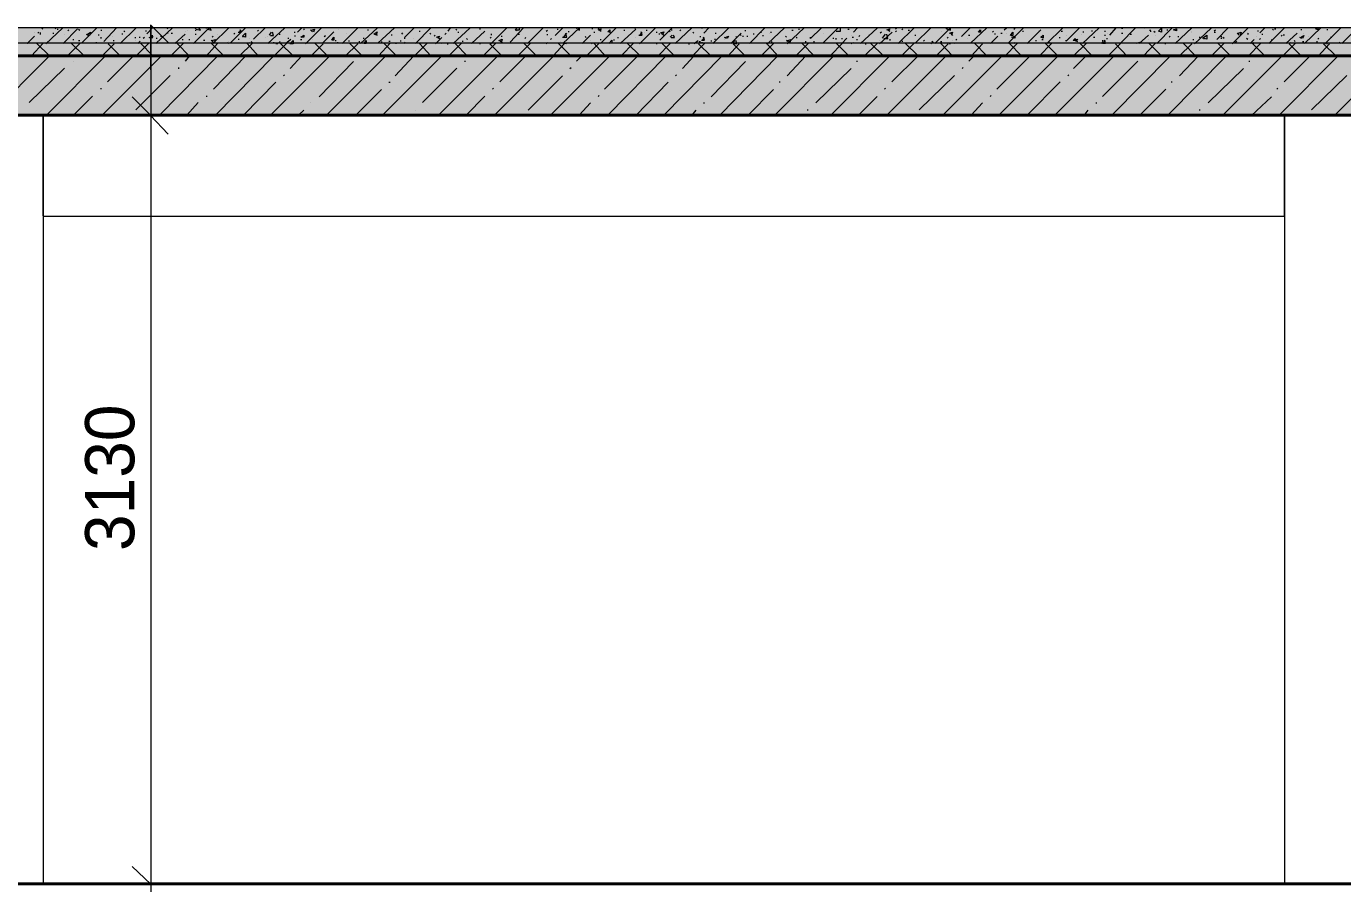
# Model space of a CAD drawing. Header units: millimetres. Extents: x -136833 to 49383, y -8033 to 344618.
# Drawn here: x -17669 to -12310, y 45157 to 48646 of the extents above; entities that cross this region are included whole.
import ezdxf

# ---------------------------------------------------------------- set-up
doc = ezdxf.new("R2010")
doc.units = ezdxf.units.MM
doc.layers.add('PDF _Геометрия', color=7, linetype='Continuous', true_color=0x1d1d1d)
doc.layers.add('PDF _Сплошная заливка', color=7, linetype='Continuous', true_color=0xffffff)
doc.layers.add('PDF _Текст', color=7, linetype='Continuous')

msp = doc.modelspace()

# ---------------------------------------------------------------- hatches: boundary and pattern name
at = {"layer": 'PDF _Сплошная заливка', "transparency": 33554559}
h = msp.add_hatch(color=256, dxfattribs=at)
h.paths.add_polyline_path([(-65546.2, 48285.5), (-65546.2, 48526.4), (-101294, 48526.4), (-101294, 48285.5)])
h.paths.add_polyline_path([(146.8, 48285.5), (146.8, 48526.4), (-22999.7, 48526.4), (-22999.7, 48285.5)])
h.paths.add_polyline_path([(-23351, 48285.5), (-23351, 48526.4), (-26352.2, 48526.4), (-26352.2, 48285.5)])
h.paths.add_polyline_path([(-26398.8, 48285.5), (-26398.8, 48526.4), (-44097.3, 48526.4), (-44097.3, 48285.5)])
h.paths.add_polyline_path([(-45350.3, 48285.5), (-45350.3, 48526.4), (-50899.8, 48526.4), (-50899.8, 48285.5)])
h.paths.add_polyline_path([(-50950.6, 48285.5), (-50950.6, 48526.4), (-65296.5, 48526.4), (-65296.5, 48285.5)])

# ---------------------------------------------------------------- linework, layer by layer
at = {"layer": 'PDF _Геометрия', "color": 7, "lineweight": 9}
for points in [[(149, 51904.4), (149, 50981.6), (149, 48653.3), (149, 48640.7), (-19848.8, 48640.7)], [(-19848.8, 48526.4), (149, 48526.4), (149, 48577.2), (149, 48640.7)], [(-17162.2, 48469.8), (-17162.2, 48651.7), (-17162.2, 48283.5), (-17162.2, 45032.3)], [(149, 48577.2), (-19848.8, 48577.2)], [(-17600.9, 47874.5), (-17600.9, 48285.1), (-17600.9, 45156.9), (-18299.5, 45156.9)], [(-17597, 47873.6), (-12547.1, 47873.6), (-12547.1, 48284.3), (-12547.1, 45155.9), (-17597, 45155.9)], [(-12547.1, 48284.3), (-17597, 48284.3)], [(-17162.2, 48283.5), (-17284.7, 48283.5)], [(-17163.1, 48283.6), (-17056.9, 48283.6)]]:
    msp.add_lwpolyline(points, dxfattribs=at)
at = {"layer": 'PDF _Геометрия', "lineweight": 9}
for points in [[(-17636, 48623), (-17636, 48623)], [(-17622.7, 48618.7), (-17618.4, 48622.9)], [(-17613.9, 48619.6), (-17609.7, 48619.6)], [(-17613.9, 48615.4), (-17609.7, 48615.4)], [(-17605.2, 48635.5), (-17600.9, 48639.7)], [(-17589.4, 48575.5), (-17521.9, 48639.1)], [(-17561.3, 48618.2), (-17557, 48618.2)], [(-17552.5, 48640.2), (-17548.3, 48636.1)], [(-17543.7, 48635), (-17539.5, 48635)], [(-17519.5, 48577.1), (-17460.5, 48636.4)], [(-17513.2, 48614.6), (-17513.2, 48614.6)], [(-17499.9, 48628.1), (-17495.6, 48632.4)], [(-17456, 48635.3), (-17451.7, 48631)], [(-17444.8, 48577.4), (-17381.5, 48640.9)], [(-17425.2, 48614.8), (-17416.6, 48610.5), (-17420.9, 48610.5)], [(-17420.7, 48613.7), (-17407.9, 48622.2), (-17412.1, 48609.5)], [(-17377, 48611.2), (-17372.8, 48611.2)], [(-17364, 48632.3), (-17364, 48628.1)], [(-17353.1, 48585.2), (-17302.6, 48640.2)], [(-17286.9, 48576.1), (-17223.6, 48639.6)], [(-17280.5, 48615.6), (-17276.3, 48615.6)], [(-17271.8, 48628.2), (-17267.5, 48624)], [(-17267.5, 48627.3), (-17267.5, 48627.3)], [(-17184, 48627.6), (-17179.7, 48627.6)], [(-17179.1, 48615.6), (-17153.4, 48641)], [(-17171, 48623.2), (-17171, 48623.2)], [(-17142.1, 48576.9), (-17074.5, 48640.4)], [(-17096.3, 48636.2), (-17092, 48640.5)], [(-17096.3, 48619.4), (-17092, 48619.4)], [(-17078.7, 48619.2), (-17074.5, 48619.2)], [(-17063.9, 48576.4), (-17021.8, 48614.5)], [(-17021.8, 48624), (-17021.8, 48624)], [(-17013, 48628.1), (-17013, 48628.1)], [(-16988.8, 48576.6), (-16925.3, 48640.1)], [(-16982.2, 48636.3), (-16977.9, 48640.5)], [(-16982.2, 48631.1), (-16977.9, 48631.1)], [(-16982.2, 48614.1), (-16977.9, 48614.1)], [(-16977.5, 48635.2), (-16960.4, 48631), (-16964.7, 48639.4)], [(-16938.3, 48640.2), (-16934.1, 48640.2)], [(-16929.6, 48634.9), (-16925.3, 48639.1)], [(-16929.4, 48634.8), (-16916.5, 48630.6), (-16920.8, 48639)], [(-16909.9, 48575.9), (-16846.3, 48639.5)], [(-16890.2, 48611.2), (-16890.2, 48611.2)], [(-16839.7, 48577.4), (-16776.1, 48640.9)], [(-16824.3, 48614.8), (-16820, 48619.1)], [(-16806.5, 48623.1), (-16793.7, 48623.1), (-16798, 48631.6)], [(-16802.3, 48622.1), (-16793.7, 48630.6)], [(-16758.6, 48640.7), (-16758.6, 48640.7)], [(-16758.6, 48640.7), (-16758.6, 48640.7)], [(-16743.6, 48593.7), (-16697.2, 48640.2)], [(-16727.8, 48626.7), (-16723.5, 48631)], [(-16686.2, 48576.1), (-16618.2, 48639.6)], [(-16679.4, 48610.3), (-16670.9, 48623.1)], [(-16674.9, 48609.3), (-16662.1, 48609.3), (-16666.4, 48622)], [(-16640, 48614.3), (-16635.8, 48614.3)], [(-16578.6, 48622.3), (-16574.3, 48622.3)], [(-16565.2, 48623.1), (-16548, 48640)], [(-16539.2, 48636.7), (-16539.2, 48632.5)], [(-16539.2, 48628.2), (-16539.2, 48628.2)], [(-16532.8, 48575.8), (-16469, 48639.4)], [(-16512.7, 48632.2), (-16504.1, 48623.7)], [(-16508.3, 48631.1), (-16495.4, 48635.3), (-16499.7, 48622.6)], [(-16469, 48636.1), (-16469, 48636.1)], [(-16463, 48577.4), (-16416.4, 48624)], [(-16398.9, 48635.5), (-16398.9, 48635.5)], [(-16383.7, 48576.6), (-16319.9, 48640.1)], [(-16363.8, 48618.3), (-16363.8, 48618.3)], [(-16308.4, 48576), (-16240.9, 48639.5)], [(-16280.3, 48632.3), (-16276, 48632.3)], [(-16253.8, 48615.1), (-16240.9, 48623.5), (-16245.2, 48610.8)], [(-16249.5, 48614.1), (-16240.9, 48609.8)], [(-16238.2, 48577.3), (-16170.7, 48640.9)], [(-16183.8, 48611.3), (-16179.5, 48611.3)], [(-16139.9, 48615.1), (-16135.6, 48619.4)], [(-16129.8, 48601.1), (-16091.8, 48639.2)], [(-16084.8, 48577.1), (-16021.6, 48640.6)], [(-16069.8, 48627.3), (-16065.4, 48627.3)], [(-16025.9, 48618.5), (-16021.6, 48614.2)], [(-16008.3, 48606.7), (-16004, 48610.8)], [(-15964.5, 48613.7), (-15960.2, 48618)], [(-15951.2, 48627.3), (-15942.6, 48640)], [(-15931.3, 48575.9), (-15863.6, 48639.4)], [(-15920.6, 48635.5), (-15916.3, 48631.3)], [(-15911.8, 48622.8), (-15907.5, 48622.8)], [(-15857, 48576.3), (-15802.2, 48627.1)], [(-15824.1, 48635.7), (-15819.8, 48635.7)], [(-15777.9, 48575.6), (-15714.5, 48639.1)], [(-15775.9, 48615.2), (-15775.9, 48610.9)], [(-15699.1, 48581.3), (-15644.3, 48640.5)], [(-15679.3, 48632.3), (-15670.6, 48640.7)], [(-15678.4, 48632.2), (-15661.8, 48632.2), (-15661.8, 48640.7)], [(-15674.9, 48632.3), (-15670.6, 48628)], [(-15666.2, 48614.3), (-15661.8, 48614.3)], [(-15628.8, 48576.4), (-15565.3, 48639.9)], [(-15582.9, 48640), (-15582.9, 48640)], [(-15552.1, 48627.1), (-15547.8, 48631.2)], [(-15547.8, 48610.1), (-15547.8, 48614.3)], [(-15516, 48609.6), (-15486.4, 48639.2)], [(-15508.2, 48635.1), (-15503.9, 48635.1)], [(-15485.4, 48601.9), (-15468.8, 48601.9), (-15473.1, 48618.9)], [(-15484.1, 48577.1), (-15416.2, 48640.6)], [(-15481.8, 48601), (-15468.8, 48617.9)], [(-15460, 48623.1), (-15460, 48627.3)], [(-15429.3, 48636.4), (-15424.9, 48640.7)], [(-15424.8, 48635.4), (-15416.2, 48631.2), (-15416.2, 48639.7)], [(-15406.3, 48576.7), (-15372.3, 48610.6)], [(-15363.5, 48635), (-15363.5, 48639.2)], [(-15359.1, 48623.2), (-15354.7, 48623.2)], [(-15341.5, 48635.7), (-15337.2, 48640)], [(-15341.4, 48632.4), (-15328.4, 48636.7), (-15332.8, 48628.2)], [(-15337.2, 48636.7), (-15337.2, 48636.7)], [(-15337.1, 48631.5), (-15328.4, 48627.2)], [(-15330.7, 48576.9), (-15267, 48640.4)], [(-15293.3, 48623.6), (-15293.3, 48619.5)], [(-15251.8, 48576.3), (-15188, 48635.5)], [(-15236.2, 48630.6), (-15231.9, 48630.6)], [(-15192.4, 48640.7), (-15188, 48640.7)], [(-15174.8, 48610.8), (-15161.7, 48610.8), (-15166.1, 48623.6)], [(-15172.8, 48575.6), (-15109.1, 48639.1)], [(-15170.4, 48609.9), (-15161.7, 48622.6)], [(-15152.9, 48619.3), (-15152.9, 48619.3)], [(-15144.2, 48631.9), (-15144.2, 48627.7)], [(-15104.6, 48622.1), (-15100.3, 48622.1)], [(-15091.5, 48613.6), (-15091.5, 48617.8)], [(-15089.6, 48589.7), (-15038.9, 48640.5)], [(-15087, 48619.6), (-15074, 48623.9), (-15078.3, 48611.2)], [(-15082.7, 48618.6), (-15074, 48610.2)], [(-15052, 48627.9), (-15047.7, 48623.6)], [(-15047.6, 48602.4), (-15038.9, 48610.8)], [(-15043.2, 48632), (-15038.9, 48632)], [(-15027.4, 48576.3), (-14959.9, 48639.9)], [(-15008.1, 48627.5), (-15003.8, 48631.8)], [(-14955.5, 48622.8), (-14951.1, 48618.6)], [(-14920.4, 48640.4), (-14916, 48640.4)], [(-14910.8, 48619.1), (-14889.7, 48640.3)], [(-14874, 48576.1), (-14810.8, 48639.6)], [(-14863.4, 48619.9), (-14863.4, 48615.6)], [(-14800.3, 48576.7), (-14758.1, 48619)], [(-14762.5, 48613.8), (-14758.1, 48609.6)], [(-14740.6, 48626.4), (-14740.6, 48630.6)], [(-14724.9, 48576.9), (-14661.6, 48640.4)], [(-14709.8, 48615.3), (-14705.5, 48615.3)], [(-14679.1, 48623.6), (-14679.1, 48619.3)], [(-14670.4, 48610.8), (-14670.4, 48606.6)], [(-14650.3, 48576.3), (-14582.6, 48639.7)], [(-14644, 48619.1), (-14644, 48619.1)], [(-14639.6, 48623.2), (-14635.3, 48623.2)], [(-14573.9, 48640.6), (-14573.9, 48640.6)], [(-14571.4, 48575.6), (-14503.7, 48639.1)], [(-14551.9, 48631), (-14547.5, 48631)], [(-14525.6, 48635), (-14521.2, 48635)], [(-14475.7, 48597.2), (-14433.5, 48639.5)], [(-14426.7, 48577.4), (-14363.3, 48640.9), (-14375.7, 48628.2)], [(-14424.7, 48618.2), (-14424.7, 48618.2)], [(-14371.3, 48627.2), (-14354.5, 48627.2), (-14354.5, 48639.9)], [(-14323.8, 48635.3), (-14319.4, 48635.3)], [(-14301.1, 48623.3), (-14284.3, 48640.2)], [(-14273.2, 48576.1), (-14205.3, 48639.6)], [(-14240.4, 48611.2), (-14240.4, 48611.2)], [(-14195.1, 48575.6), (-14143.9, 48622.2)], [(-14192.2, 48619.3), (-14187.8, 48623.5)], [(-14182.7, 48597.9), (-14170.3, 48614.9)], [(-14178.3, 48596.9), (-14161.5, 48596.9), (-14165.9, 48613.9)], [(-14165.1, 48631.7), (-14152.7, 48636), (-14157.1, 48627.5)], [(-14161.5, 48630.7), (-14152.7, 48626.5)], [(-14130.8, 48634.7), (-14126.4, 48639)], [(-14130.8, 48624), (-14126.4, 48628.2)], [(-14119.8, 48575.9), (-14056.2, 48639.4)], [(-14104.4, 48632.2), (-14100.1, 48636.5)], [(-14078.1, 48631.1), (-14073.7, 48631.1)], [(-14051.8, 48610.7), (-14047.4, 48610.7)], [(-14049.6, 48577.3), (-13986, 48640.8)], [(-13970.7, 48576.7), (-13907, 48640.1)], [(-13942.1, 48626.7), (-13942.1, 48626.7)], [(-13924.6, 48636), (-13915.8, 48640.2)], [(-13919.5, 48634.9), (-13907, 48630.7), (-13907, 48639.2)], [(-13910.7, 48618.9), (-13898.3, 48623.1), (-13902.6, 48610.4)], [(-13907, 48617.9), (-13898.3, 48609.5)], [(-13861.8, 48605.6), (-13828.1, 48639.5)], [(-13832.5, 48610.8), (-13828.1, 48610.8)], [(-13825.3, 48577.4), (-13757.9, 48640.9)], [(-13740.3, 48639.8), (-13740.3, 48639.8)], [(-13735.9, 48622.7), (-13731.5, 48627)], [(-13727.2, 48615.2), (-13722.8, 48615.2)], [(-13700.8, 48618.3), (-13696.5, 48618.3)], [(-13687.7, 48631.8), (-13678.9, 48640.3)], [(-13678.9, 48619.1), (-13678.9, 48619.1)], [(-13672.5, 48577.1), (-13608.7, 48640.7)], [(-13648.2, 48635.7), (-13643.8, 48635.7), (-13643.8, 48639.9)], [(-13613.1, 48627), (-13608.7, 48627)], [(-13593.6, 48576.6), (-13538.5, 48631.6)], [(-13547.3, 48630.7), (-13547.3, 48630.7)], [(-13514, 48575.9), (-13450.8, 48639.4)], [(-13455.2, 48626.7), (-13450.8, 48626.7)], [(-13435.7, 48585.7), (-13380.6, 48640.7)], [(-13433.2, 48610.6), (-13433.2, 48610.6)], [(-13371.8, 48614.3), (-13371.8, 48614.3)], [(-13369.3, 48576.6), (-13301.6, 48640.1)], [(-13367.4, 48623.7), (-13363, 48623.7)], [(-13332.4, 48627.6), (-13327.9, 48627.6)], [(-13279.7, 48626.3), (-13275.3, 48626.3)], [(-13266.5, 48618.7), (-13266.5, 48618.7)], [(-13257.2, 48610.9), (-13231.4, 48640.5)], [(-13215.8, 48576.4), (-13152.5, 48639.9)], [(-13209.5, 48639.4), (-13205.1, 48639.4)], [(-13209.5, 48618.2), (-13205.1, 48618.2)], [(-13187.6, 48639.2), (-13187.6, 48639.2)], [(-13174.4, 48614.6), (-13170, 48614.6)], [(-13117.4, 48636.3), (-13117.4, 48636.3)], [(-13095.5, 48630.9), (-13091, 48630.9)], [(-13091, 48623.4), (-13091, 48627.7)], [(-13077.9, 48626.5), (-13073.5, 48622.3)], [(-13073.5, 48639.2), (-13073.5, 48639.2)], [(-13066.7, 48577.1), (-13003.3, 48640.6)], [(-13051.6, 48639), (-13047.2, 48639)], [(-13025.3, 48632.3), (-13020.9, 48632.3)], [(-12992.2, 48576.5), (-12924.3, 48640)], [(-12924.3, 48627.3), (-12924.3, 48627.3)], [(-12924.3, 48619.8), (-12924.3, 48619.8)], [(-12913.3, 48575.8), (-12845.4, 48639.4)], [(-12832.3, 48627.5), (-12827.8, 48631.7)], [(-12832.3, 48623.2), (-12827.8, 48623.2)], [(-12821.7, 48593.2), (-12775.2, 48639.8)], [(-12759.8, 48575.7), (-12696.2, 48639.2)], [(-12739.4, 48619.2), (-12731.3, 48610.7)], [(-12735.7, 48618.2), (-12731.3, 48618.2)], [(-12735.1, 48618.2), (-12722.5, 48622.4), (-12727, 48609.7)], [(-12696.2, 48623.2), (-12696.2, 48623.2)], [(-12696.2, 48617.9), (-12696.2, 48613.7)], [(-12656.8, 48628), (-12652.3, 48628)], [(-12647.5, 48619.3), (-12626, 48640.5)], [(-12639.2, 48614.2), (-12634.8, 48614.2)], [(-12610.7, 48576.4), (-12547.1, 48639.9)], [(-12595.4, 48635), (-12590.9, 48630.8)], [(-12586.6, 48635.9), (-12582.1, 48635.9)], [(-12551.5, 48611.2), (-12547.1, 48611.2)], [(-12541.1, 48576.9), (-12494.4, 48619.2)], [(-12476.9, 48630.9), (-12476.9, 48635.1)], [(-12468.1, 48619), (-12468.1, 48619)], [(-12465.3, 48577.1), (-12397.9, 48640.6)], [(-12419.9, 48636.5), (-12415.4, 48640.7)], [(-12419.3, 48636.4), (-12406.7, 48632.2), (-12411.1, 48640.6)], [(-12382.7, 48575.5), (-12318.9, 48639.1)], [(-12371.6, 48631), (-12371.6, 48635.2)], [(-12312.6, 48576.9), (-12248.7, 48640.3)], [(-17815.8, 48284.9), (-17574.6, 48526.2), (-17625.7, 48577)], [(-17665.8, 48576.5), (-17636, 48606.2)], [(-17662.3, 48575.7), (-17662.3, 48575.7)], [(-17662.3, 48575.7), (-17662.3, 48575.7)], [(-17647.7, 48526.4), (-17600.9, 48577.2)], [(-17583.4, 48577.1), (-17583.4, 48577.1)], [(-17548.3, 48576.8), (-17548.3, 48576.8)], [(-17502.9, 48525.2), (-17451.7, 48576)], [(-17434.2, 48526.1), (-17485.3, 48576.8)], [(-17478.1, 48594.1), (-17478.1, 48589.9)], [(-17456, 48588.7), (-17451.7, 48588.7)], [(-17385.8, 48580.6), (-17381.5, 48580.6)], [(-17364, 48597.4), (-17364, 48601.7)], [(-17361.8, 48525), (-17311.4, 48575.8)], [(-17285, 48524.8), (-17335.5, 48575.6)], [(-17320.1, 48605.5), (-17320.1, 48605.5)], [(-17315.6, 48588.5), (-17311.4, 48588.5)], [(-17227.9, 48601.5), (-17223.6, 48601.5)], [(-17223.6, 48588.8), (-17223.6, 48588.8)], [(-17221.5, 48525.8), (-17171, 48576.7)], [(-17214.6, 48576.9), (-17206.1, 48585.4)], [(-17210.3, 48602.3), (-17206.1, 48602.3)], [(-17153.4, 48526.7), (-17204, 48577.5)], [(-17192.8, 48598), (-17188.5, 48602.2)], [(-17170.7, 48602), (-17162.2, 48597.8)], [(-17166.2, 48600.9), (-17153.4, 48605.2), (-17157.7, 48596.7)], [(-17157.7, 48609.4), (-17153.4, 48609.4)], [(-17140.1, 48598.5), (-17135.9, 48598.5)], [(-17122.6, 48605.8), (-17118.3, 48605.8)], [(-17092, 48576), (-17092, 48580.2)], [(-17081.2, 48525.7), (-17030.6, 48576.5)], [(-17021.4, 48504.3), (-17004.3, 48525.5), (-17054.9, 48576.3)], [(-17034.9, 48592.4), (-17030.6, 48592.4)], [(-17004.3, 48590), (-17004.3, 48594.2)], [(-16947.1, 48589.5), (-16942.8, 48589.5)], [(-16936.6, 48525.5), (-16890.2, 48576.3)], [(-16916.5, 48576.5), (-16916.5, 48576.5)], [(-16916.3, 48590.2), (-16907.8, 48581.7)], [(-16863.9, 48525.3), (-16914.6, 48576.1)], [(-16912, 48601.9), (-16907.8, 48606.1)], [(-16911.8, 48589.1), (-16899, 48593.4), (-16903.3, 48580.7)], [(-16850.6, 48581.2), (-16846.3, 48576.9)], [(-16846.3, 48584.4), (-16846.3, 48584.4)], [(-16806.7, 48593.6), (-16802.5, 48593.6)], [(-16800.5, 48526.3), (-16749.8, 48577.1)], [(-16789.2, 48605.1), (-16784.9, 48605.1)], [(-16723.5, 48525.1), (-16769.9, 48575.9)], [(-16758.6, 48597.4), (-16758.6, 48597.4)], [(-16758.6, 48581.5), (-16758.6, 48581.5)], [(-16754.1, 48584.6), (-16749.8, 48580.4)], [(-16741, 48597.3), (-16741, 48597.3)], [(-16697.2, 48602.1), (-16697.2, 48602.1)], [(-16688.4, 48605.3), (-16688.4, 48605.3)], [(-16662.1, 48581.7), (-16662.1, 48577.5)], [(-16660.2, 48526.2), (-16609.4, 48577)], [(-16653.1, 48576.3), (-16644.5, 48576.3)], [(-16644.5, 48576.3), (-16644.5, 48576.3)], [(-16640, 48580.5), (-16635.8, 48584.7)], [(-16583.1, 48526), (-16633.9, 48576.8)], [(-16613.3, 48576.9), (-16591.9, 48593.8)], [(-16604.9, 48598.1), (-16600.7, 48598.1)], [(-16574.3, 48605.4), (-16574.3, 48609.6)], [(-16565.6, 48576.7), (-16565.6, 48576.7)], [(-16552.3, 48593.4), (-16548, 48593.4)], [(-16511.1, 48525), (-16460.3, 48575.8)], [(-16504.1, 48593.1), (-16504.1, 48593.1)], [(-16442.7, 48525.8), (-16493.6, 48576.6)], [(-16455.8, 48605.3), (-16451.5, 48609.5)], [(-16411.9, 48589), (-16407.6, 48589)], [(-16403.2, 48580.5), (-16398.9, 48580.5)], [(-16370.8, 48524.8), (-16319.9, 48575.6)], [(-16355, 48584.3), (-16355, 48588.6)], [(-16302.3, 48526.6), (-16353.3, 48577.5)], [(-16315.4, 48584), (-16311.1, 48584)], [(-16297.9, 48598.5), (-16293.6, 48598.5)], [(-16236.5, 48581.1), (-16232.1, 48581.1)], [(-16234.9, 48526.7), (-16188.3, 48577.5)], [(-16223.4, 48585.3), (-16223.4, 48581)], [(-16162, 48526.5), (-16212.9, 48577.3)], [(-16192.6, 48586), (-16188.3, 48586)], [(-16166.3, 48577.3), (-16162, 48577.3)], [(-16162, 48577.3), (-16162, 48577.3)], [(-16144.4, 48584.6), (-16144.4, 48588.8)], [(-16131.2, 48598.1), (-16126.9, 48598.1)], [(-16131.2, 48581.3), (-16126.9, 48577)], [(-16091.8, 48596.9), (-16091.8, 48596.9)], [(-16090.2, 48525.5), (-16039.1, 48576.3)], [(-16021.6, 48526.4), (-16068.3, 48577.1)], [(-16030.3, 48576.2), (-16030.3, 48576.2)], [(-16002.9, 48575.8), (-15977.7, 48601.2)], [(-15999.4, 48602.3), (-15986.5, 48606.5), (-15990.8, 48598)], [(-15995.1, 48601.3), (-15986.5, 48597)], [(-15977.7, 48575.8), (-15977.7, 48575.8)], [(-15955.7, 48575.6), (-15951.4, 48575.6)], [(-15949.8, 48525.4), (-15898.7, 48576.1)], [(-15872.4, 48525.1), (-15923.5, 48575.9)], [(-15894.3, 48585.5), (-15890, 48585.5)], [(-15876.7, 48597.1), (-15872.4, 48592.8)], [(-15824.1, 48576.5), (-15819.8, 48576.5)], [(-15808.8, 48526.1), (-15758.4, 48576.9)], [(-15732, 48524.9), (-15782.5, 48575.7)], [(-15780.2, 48598.3), (-15775.9, 48602.5)], [(-15745, 48589.4), (-15732, 48593.7), (-15736.4, 48581)], [(-15740.7, 48588.4), (-15732, 48580)], [(-15736.4, 48606.4), (-15732, 48606.4)], [(-15736.4, 48585.2), (-15732, 48589.4)], [(-15668.5, 48526), (-15618, 48576.8)], [(-15591.6, 48525.8), (-15642.2, 48576.6)], [(-15639.8, 48597.1), (-15635.5, 48601.3)], [(-15552.1, 48576.2), (-15547.8, 48580.4)], [(-15534.6, 48593), (-15530.2, 48597.3)], [(-15523.8, 48525.8), (-15477.6, 48576.7)], [(-15451.3, 48525.6), (-15501.8, 48576.4)], [(-15495.1, 48584.2), (-15495.1, 48584.2)], [(-15481.8, 48575.6), (-15468.8, 48579.8), (-15473.1, 48575.6)], [(-15394.2, 48605.6), (-15389.8, 48601.3)], [(-15387.8, 48526.7), (-15337.2, 48577.5)], [(-15372.3, 48588.5), (-15372.3, 48588.5)], [(-15367.9, 48575.7), (-15363.5, 48579.9)], [(-15310.9, 48525.5), (-15357.2, 48576.2)], [(-15332.8, 48593.3), (-15328.4, 48593.3)], [(-15297.6, 48577), (-15284.6, 48589.7), (-15284.6, 48577)], [(-15275.8, 48588.7), (-15275.8, 48592.9)], [(-15262.6, 48601.2), (-15258.2, 48601.2)], [(-15247.5, 48526.5), (-15196.8, 48577.3)], [(-15170.5, 48526.3), (-15221.2, 48577.1)], [(-15188, 48601.6), (-15188, 48601.6)], [(-15104.6, 48576.5), (-15100.3, 48576.5)], [(-15098.4, 48525.3), (-15047.7, 48576.1)], [(-15030.1, 48526.2), (-15080.9, 48576.9)], [(-15043.2, 48601.3), (-15030.1, 48601.3), (-15034.5, 48609.8)], [(-14973, 48575.5), (-14968.7, 48575.5)], [(-14958.1, 48525.1), (-14907.3, 48575.9)], [(-14950.3, 48576.2), (-14933.6, 48588.9)], [(-14880.9, 48524.9), (-14931.8, 48575.7)], [(-14929.2, 48584.6), (-14924.8, 48584.6)], [(-14924.8, 48602.4), (-14924.8, 48606.7)], [(-14920.4, 48581.2), (-14916, 48581.2)], [(-14919.6, 48589.6), (-14907.3, 48589.6), (-14911.6, 48602.3)], [(-14916, 48588.6), (-14907.3, 48601.3)], [(-14880.9, 48588.4), (-14880.9, 48584.2)], [(-14867.8, 48594.5), (-14863.4, 48594.5)], [(-14828.3, 48594.2), (-14828.3, 48594.2)], [(-14828.2, 48602.6), (-14819.5, 48598.3)], [(-14823.1, 48601.5), (-14810.8, 48605.7), (-14815.1, 48597.3)], [(-14813.4, 48525), (-14766.9, 48575.8)], [(-14793.2, 48576.9), (-14784.4, 48589.6)], [(-14740.6, 48524.8), (-14791.4, 48575.6)], [(-14788, 48575.9), (-14775.7, 48575.9), (-14780, 48588.5)], [(-14780, 48605.4), (-14775.7, 48601.2)], [(-14753.7, 48606.2), (-14749.3, 48606.2)], [(-14736.1, 48606.1), (-14731.8, 48606.1)], [(-14677.4, 48525.8), (-14626.5, 48576.6)], [(-14657.2, 48576.8), (-14652.8, 48576.8)], [(-14609, 48526.6), (-14655.5, 48577.4)], [(-14652.8, 48576.8), (-14652.8, 48576.8)], [(-14635.3, 48585.1), (-14635.3, 48580.9)], [(-14578.2, 48606.8), (-14573.9, 48602.5)], [(-14573.8, 48589.7), (-14565.1, 48581.3)], [(-14568.7, 48588.7), (-14556.3, 48592.9), (-14560.7, 48580.3)], [(-14537.1, 48525.6), (-14486.1, 48576.4)], [(-14534.4, 48602.2), (-14530, 48597.9)], [(-14459.8, 48525.4), (-14510.8, 48576.2)], [(-14494.9, 48581.7), (-14494.9, 48585.9)], [(-14477.3, 48601.8), (-14477.3, 48597.5)], [(-14464.2, 48584.7), (-14459.8, 48584.7)], [(-14464.2, 48581.5), (-14459.8, 48581.5)], [(-14396.8, 48526.5), (-14345.7, 48577.2)], [(-14385.2, 48597.7), (-14380.8, 48597.7)], [(-14372.1, 48593.4), (-14372.1, 48597.7)], [(-14319.4, 48525.3), (-14370.5, 48576)], [(-14350.1, 48597.4), (-14345.7, 48597.4)], [(-14349.3, 48577.1), (-14328.2, 48598.3)], [(-14310.6, 48609.8), (-14310.6, 48609.8)], [(-14310.6, 48575.9), (-14301.9, 48580.1), (-14301.9, 48575.9)], [(-14306.2, 48602.3), (-14301.9, 48602.3)], [(-14288.7, 48592.7), (-14284.3, 48592.7)], [(-14279.9, 48605.4), (-14275.5, 48609.6)], [(-14256.5, 48526.3), (-14205.3, 48577.1)], [(-14253.6, 48575.5), (-14249.2, 48575.5)], [(-14179, 48526.1), (-14230.1, 48576.9)], [(-14196.6, 48589.7), (-14196.6, 48589.7)], [(-14152.7, 48593.6), (-14152.7, 48589.4)], [(-14144.6, 48420.1), (-14038.6, 48525.9), (-14089.1, 48576.7)], [(-14106.6, 48525.1), (-14056.2, 48575.9)], [(-14104.4, 48585.7), (-14100.1, 48585.7)], [(-14100.1, 48576.3), (-14100.1, 48576.3)], [(-14016.7, 48585.9), (-14012.3, 48590.2)], [(-14003.5, 48580.7), (-14003.5, 48580.7)], [(-13986, 48576.2), (-13977.2, 48584.7)], [(-13977.2, 48577.2), (-13981.6, 48585.7)], [(-13966.3, 48524.9), (-13915.8, 48575.8)], [(-13946.5, 48584.4), (-13942.1, 48584.4)], [(-13898.3, 48525.7), (-13945.1, 48576.5)], [(-13920.2, 48597.9), (-13915.8, 48602.1)], [(-13911.4, 48576.7), (-13907, 48576.7)], [(-13898.3, 48588.3), (-13898.3, 48588.3)], [(-13889.5, 48575.5), (-13889.5, 48575.5)], [(-13885.1, 48590.1), (-13880.7, 48594.3)], [(-13836.8, 48598.2), (-13836.8, 48598.2)], [(-13822.3, 48524.7), (-13775.4, 48575.6)], [(-13757.9, 48526.5), (-13808.4, 48577.4)], [(-13743.3, 48576), (-13714, 48605.7)], [(-13685.7, 48525.6), (-13635, 48576.4)], [(-13617.5, 48526.4), (-13668.1, 48577.2)], [(-13648.2, 48576.5), (-13643.8, 48580.6)], [(-13643.8, 48577.4), (-13643.8, 48577.4)], [(-13560.5, 48589.4), (-13556.1, 48589.4)], [(-13545.3, 48525.4), (-13494.6, 48576.2)], [(-13534.1, 48592.5), (-13529.7, 48592.5)], [(-13468.3, 48525.2), (-13519, 48576)], [(-13507.8, 48581.5), (-13503.4, 48581.5)], [(-13464, 48601.3), (-13459.6, 48601.3)], [(-13437.6, 48589.4), (-13433.2, 48589.4)], [(-13405, 48526.2), (-13354.3, 48577)], [(-13401.9, 48590), (-13389.4, 48594.3), (-13393.8, 48585.8)], [(-13398.2, 48589.1), (-13389.4, 48584.8)], [(-13327.9, 48525), (-13378.7, 48575.9)], [(-13323.6, 48602.2), (-13319.2, 48602.2)], [(-13292.9, 48576.5), (-13284.1, 48584.9)], [(-13288.5, 48589.2), (-13284.1, 48589.2)], [(-13287.8, 48577.3), (-13275.3, 48577.3), (-13279.7, 48590.1)], [(-13284.1, 48576.4), (-13275.3, 48589.1)], [(-13279.7, 48610.3), (-13275.3, 48610.3)], [(-13270.9, 48597.5), (-13266.5, 48597.5)], [(-13264.7, 48526.1), (-13213.9, 48576.9)], [(-13187.6, 48524.9), (-13233.9, 48575.7)], [(-13192, 48579.9), (-13187.6, 48579.9)], [(-13178.8, 48605.3), (-13178.8, 48605.3)], [(-13152.5, 48577.3), (-13152.5, 48577.3)], [(-13152.5, 48577.3), (-13152.5, 48577.3)], [(-13147.4, 48577.2), (-13134.9, 48581.4), (-13134.9, 48577.2)], [(-13143.7, 48576.3), (-13143.7, 48576.3)], [(-13138.1, 48576), (-13099.8, 48609.9)], [(-13119.9, 48525.9), (-13073.5, 48576.7)], [(-13099.8, 48592.9), (-13099.8, 48592.9)], [(-13047.2, 48525.7), (-13098, 48576.5)], [(-13073.5, 48609.6), (-13073.5, 48609.6)], [(-13034, 48576.3), (-13029.6, 48576.3)], [(-13016.5, 48602.6), (-13012.1, 48606.8)], [(-12981.4, 48605.6), (-12977, 48605.6)], [(-12975.3, 48524.7), (-12924.3, 48575.5)], [(-12906.8, 48525.5), (-12957.7, 48576.4)], [(-12920, 48593.4), (-12915.6, 48593.4)], [(-12906.8, 48580.6), (-12906.8, 48580.6)], [(-12893.7, 48602.5), (-12889.2, 48602.5)], [(-12876.1, 48597.2), (-12871.7, 48597.2)], [(-12843.7, 48526.6), (-12792.7, 48577.3)], [(-12836.6, 48576.7), (-12836.6, 48581)], [(-12766.4, 48526.3), (-12817.4, 48577.2)], [(-12805.9, 48605.1), (-12801.5, 48605.1)], [(-12805.9, 48597.7), (-12801.5, 48597.7)], [(-12797.2, 48602.8), (-12792.7, 48598.6)], [(-12744.5, 48581.2), (-12740.1, 48585.4)], [(-12700.6, 48597.8), (-12696.2, 48593.5)], [(-12694.6, 48525.4), (-12643.6, 48576.1)], [(-12686.9, 48576.4), (-12669.9, 48593.3)], [(-12683.1, 48577.4), (-12678.7, 48581.6)], [(-12626, 48526.2), (-12677.1, 48577)], [(-12669.9, 48576.4), (-12674.3, 48580.6)], [(-12661.1, 48606.9), (-12661.1, 48606.9)], [(-12648, 48593.1), (-12643.6, 48597.4)], [(-12599.7, 48592.8), (-12599.7, 48588.5)], [(-12560.3, 48606.1), (-12555.8, 48610.3)], [(-12554.3, 48525.2), (-12503.2, 48576)], [(-12476.9, 48525), (-12528, 48575.8)], [(-12520.7, 48581.4), (-12520.7, 48581.4)], [(-12507.6, 48588.7), (-12503.2, 48584.5)], [(-12485, 48602.1), (-12476.9, 48597.9)], [(-12480.7, 48601.1), (-12468.1, 48609.6), (-12472.5, 48596.9)], [(-12472.5, 48584.2), (-12468.1, 48584.2)], [(-12450.5, 48606.2), (-12450.5, 48606.2)], [(-12415.4, 48585.7), (-12415.4, 48581.5)], [(-12411.1, 48594.1), (-12406.7, 48598.3)], [(-12409.5, 48525), (-12362.8, 48575.8)], [(-12336.5, 48524.8), (-12387.6, 48575.6)], [(-12376, 48576), (-12371.6, 48576)], [(-12358.5, 48602.2), (-12354, 48602.2)], [(-12323.4, 48581.7), (-12318.9, 48577.4)], [(-17587.4, 48285.1), (-17346.5, 48526.3)], [(-17478.1, 48504.3), (-17478.1, 48504.3)], [(-17359.8, 48285.1), (-17118.3, 48526.4)], [(-17338.4, 48420.5), (-17232.4, 48526.4)], [(-17127.1, 48284.2), (-16890.2, 48525.5)], [(-16907.6, 48390.1), (-16776.1, 48525.6)], [(-16899.5, 48284.4), (-16662.1, 48525.6)], [(-16675.4, 48284.5), (-16434, 48525.7)], [(-16594.5, 48474.9), (-16548, 48525.7)], [(-16477.3, 48359.9), (-16337.4, 48503.8)], [(-16447, 48284.5), (-16205.8, 48525.9)], [(-16219.4, 48284.7), (-15977.7, 48526)], [(-16167.9, 48445.5), (-16091.8, 48525.9)], [(-15991, 48284.8), (-15749.6, 48526.1)], [(-15885.5, 48505), (-15881.2, 48505)], [(-15762.6, 48284.9), (-15521.5, 48526.2)], [(-15741.5, 48420.3), (-15635.5, 48526.1)], [(-15534.9, 48285), (-15293.3, 48526.3)], [(-15428.4, 48505.1), (-15407.4, 48526.2)], [(-15314.7, 48390.9), (-15179.3, 48526.4)], [(-15302.2, 48284.1), (-15065.2, 48525.4)], [(-15073.8, 48284.2), (-14837.1, 48525.6)], [(-14997.6, 48474.7), (-14951.1, 48525.5)], [(-14880.1, 48359.6), (-14740.6, 48503.6)], [(-14846.1, 48284.3), (-14609, 48525.7)], [(-14622.1, 48284.5), (-14380.8, 48525.7)], [(-14571.4, 48445.2), (-14494.9, 48525.7)], [(-14393.7, 48284.6), (-14152.7, 48525.9)], [(-14288.7, 48504.8), (-14284.3, 48504.8)], [(-14166.1, 48284.7), (-13924.6, 48526)], [(-13937.7, 48284.8), (-13696.5, 48526.1)], [(-13831.8, 48504.8), (-13810.5, 48526)], [(-13718.2, 48390.7), (-13582.4, 48526.1)], [(-13709.3, 48284.9), (-13468.3, 48526.2)], [(-13481.6, 48285), (-13240.2, 48526.3)], [(-13405, 48475.4), (-13354.3, 48526.2)], [(-13287.3, 48360.5), (-13143.7, 48504.4)], [(-13248.8, 48284.2), (-13012.1, 48525.4)], [(-13021.1, 48284.3), (-12784, 48525.6)], [(-12974, 48445), (-12898, 48525.5)], [(-12797.1, 48284.3), (-12555.8, 48525.7)], [(-12691.9, 48504.6), (-12687.4, 48504.6)], [(-12568.7, 48284.5), (-12327.7, 48525.7)], [(-12547.7, 48419.9), (-12441.8, 48525.7)], [(-12341.1, 48284.6), (-12099.6, 48525.9)], [(-17657.2, 48336.2), (-17513.2, 48475.9)], [(-17048.1, 48474), (-17048.1, 48478.3)], [(-16055.9, 48336), (-15916.3, 48475.7)], [(-15455.6, 48474.8), (-15451.3, 48479.1)], [(-14454.3, 48334.7), (-14310.6, 48474.4)], [(-13858.8, 48474.6), (-13854.4, 48478.9)], [(-12857.9, 48334.5), (-12713.8, 48474.2)], [(-17222.9, 48306), (-17083.2, 48445.7)], [(-16784.9, 48284.3), (-16653.3, 48419.7)], [(-16622.5, 48444.9), (-16618.2, 48449.1)], [(-16192.6, 48418.9), (-16188.3, 48418.9)], [(-15625.7, 48305.8), (-15486.4, 48445.5)], [(-15187.6, 48284), (-15056.4, 48419.5)], [(-15025.7, 48444.6), (-15021.3, 48448.8)], [(-14604.5, 48420.8), (-14600.2, 48420.8)], [(-14033.7, 48306.5), (-13889.5, 48446.2)], [(-13594.7, 48284.8), (-13459.6, 48420.3)], [(-13428.9, 48444.4), (-13424.5, 48448.7)], [(-13007.7, 48420.5), (-13003.3, 48420.5)], [(-12436.5, 48306.3), (-12292.6, 48446)], [(-17475.1, 48285.5), (-17399.1, 48361.7)], [(-17364, 48390), (-17364, 48394.2)], [(-16934.1, 48359.8), (-16934.1, 48364)], [(-16328.9, 48283.7), (-16223.4, 48389.5)], [(-15878.6, 48285.3), (-15802.2, 48361.5)], [(-15771.4, 48390.8), (-15767.1, 48395)], [(-15341.5, 48360.6), (-15337.2, 48364.8)], [(-14732, 48283.5), (-14626.5, 48389.3)], [(-14281.3, 48285), (-14205.3, 48361.2)], [(-14174.6, 48390.5), (-14170.3, 48394.8)], [(-13744.7, 48360.4), (-13740.3, 48364.6)], [(-13135.8, 48284.3), (-13029.6, 48390.1)], [(-12680.4, 48283.7), (-12599.7, 48359.9)], [(-12577.8, 48390.3), (-12573.4, 48394.6)], [(-17015.5, 48284.9), (-16969.2, 48335.7)], [(-16560.7, 48284.3), (-16539.2, 48305.5)], [(-16512.9, 48335.9), (-16512.9, 48335.9)], [(-16083, 48305.8), (-16083, 48305.8)], [(-15418.6, 48284.7), (-15372.3, 48335.4)], [(-14959.1, 48284.1), (-14942.4, 48305.2)], [(-14911.6, 48334.6), (-14907.3, 48334.6)], [(-14490.5, 48306.5), (-14486.1, 48306.5)], [(-13822.3, 48284.5), (-13775.4, 48335.2)], [(-13362.4, 48283.9), (-13345.5, 48305.1)], [(-13314.8, 48334.4), (-13310.4, 48334.4)], [(-12893.7, 48306.3), (-12889.2, 48306.3)]]:
    msp.add_lwpolyline(points, dxfattribs=at)
at = {"layer": 'PDF _Геометрия', "color": 7, "lineweight": 18}
for points in [[(-17164, 48652.2), (-17092, 48580.2)], [(-17162.2, 48283.5), (-17238.4, 48359.7)], [(-17164, 48283.9), (-17092, 48207.7)], [(-17162.2, 45155), (-17238.4, 45227)]]:
    msp.add_lwpolyline(points, dxfattribs=at)
at = {"layer": 'PDF _Геометрия', "lineweight": 9}
for points in [[(-16776.1, 48601.8), (-16789, 48606), (-16776.1, 48618.7)], [(-15293.3, 48632.1), (-15293.3, 48623.6), (-15302, 48623.6)], [(-13784.2, 48631.7), (-13784.2, 48623.2), (-13793, 48623.2)], [(-13652.6, 48622.1), (-13652.6, 48609.4), (-13661.4, 48609.4)], [(-13047.2, 48622.1), (-13059.7, 48626.4), (-13047.2, 48639)], [(-12985.8, 48636.2), (-12985.8, 48627.8), (-12998.3, 48632)], [(-12862.9, 48593.9), (-12879.9, 48598.2), (-12862.9, 48610.9)], [(-16583.1, 48575.8), (-16596, 48575.8), (-16583.1, 48588.5)], [(-16539.2, 48610.3), (-16539.2, 48601.8), (-16552.1, 48601.8)], [(-16416.4, 48602.8), (-16416.4, 48590.1), (-16425, 48590.1)], [(-16284.8, 48589), (-16284.8, 48576.3), (-16293.4, 48576.3)], [(-13643.8, 48606.1), (-13643.8, 48597.6), (-13656.3, 48601.8)], [(-13529.7, 48610.4), (-13529.7, 48597.7), (-13538.6, 48601.9)], [(-13398.1, 48596.6), (-13398.1, 48588.1), (-13407, 48588.1)]]:
    msp.add_lwpolyline(points, close=True, dxfattribs=at)
at = {"layer": 'PDF _Геометрия', "color": 7, "lineweight": 40}
for points in [[(149, 45156.8), (149, 48285.1), (149, 48526.4), (-22997.8, 48526.4)], [(-22994.2, 48284.2), (-96.7, 48284.2), (-96.7, 45155.8), (-26097.4, 45155.8)]]:
    msp.add_lwpolyline(points, dxfattribs=at)
at = {"layer": 'PDF _Сплошная заливка', "lineweight": 9, "transparency": 33554559}
for points in [[(-19848, 48640.7), (149, 48640.7), (-19848, 48577.2), (149, 48577.2)], [(-19848, 48577.2), (149, 48577.2), (-19848, 48526.4), (149, 48526.4)]]:
    msp.add_solid(points, dxfattribs=at)

# ---------------------------------------------------------------- texts
at = {"layer": 'PDF _Текст', "insert": (-17328.2, 46510.7), "char_height": 200.42, "attachment_point": 4, "rotation": 90, "style": ''}
msp.add_mtext('3130', dxfattribs=at)

doc.saveas('drawing.dxf')
